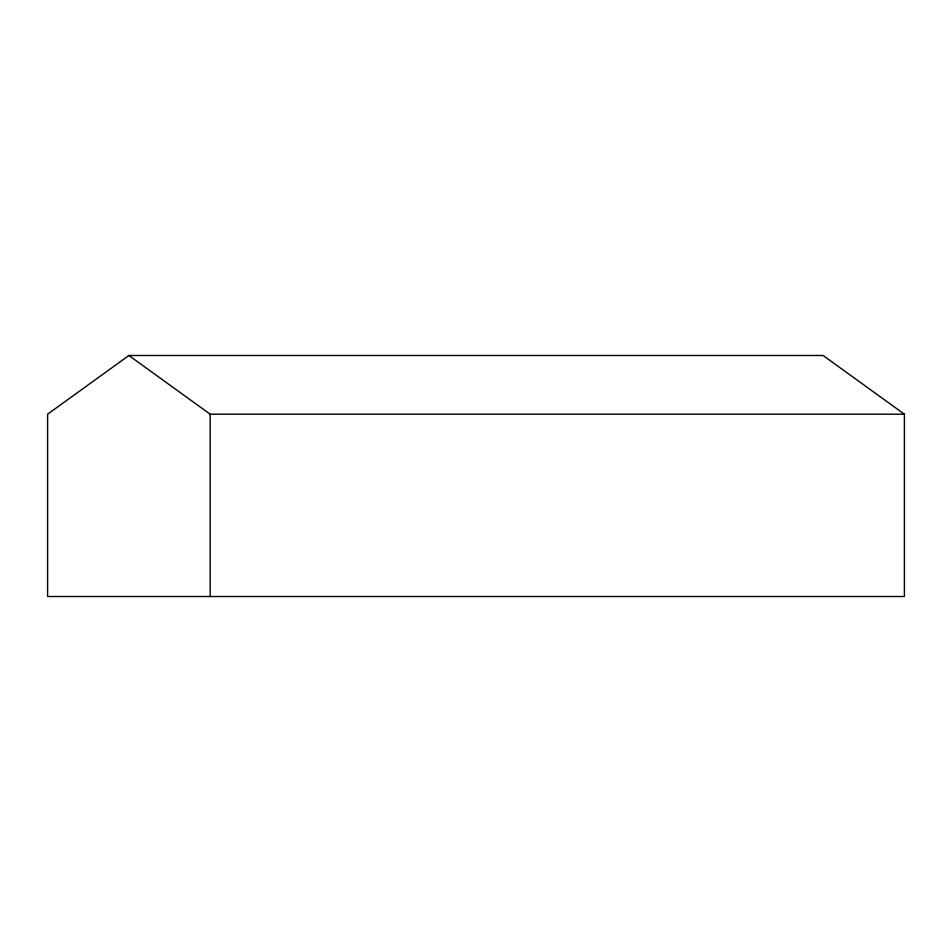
<?xml version="1.0" encoding="UTF-8"?>
<svg xmlns="http://www.w3.org/2000/svg" width="952" height="952" viewBox="0 0 952 952"><rect width="100%" height="100%" fill="white"/><g stroke="black" fill="none" stroke-linecap="round" stroke-linejoin="round"><path stroke-width="1.43" d="M128.889 355.489L47.6 414.203L47.6 596.511L904.4 596.511L904.4 414.203L823.111 355.489L128.889 355.489L210.19 414.203L904.4 414.203M210.19 414.203L210.19 596.511"/></g></svg>
